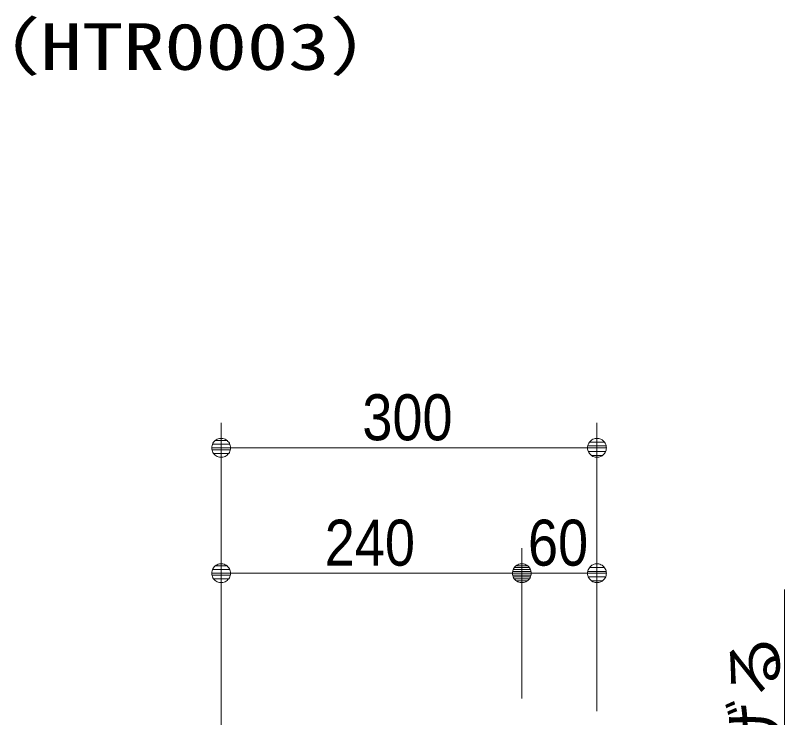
# Model space of a CAD drawing. Units: millimetres, scale not verified. Extents: x -6062 to 6062, y -3045 to 3045.
# Drawn here: x -452 to 162, y 575 to 1135 of the extents above; entities that cross this region are included whole.
import ezdxf
from ezdxf.enums import TextEntityAlignment as Align

# ---------------------------------------------------------------- set-up
doc = ezdxf.new("R2010")
doc.units = ezdxf.units.MM
doc.header["$LTSCALE"] = 20
for name, color, linetype, lineweight in [('0-0_1図面枠', 7, 'Continuous', 9), ('0-1_2寸法-1', 7, 'Continuous', 9), ('0-2_0', 7, 'Continuous', 9), ('0-5_2寸法-2', 7, 'Continuous', 9)]:
    doc.layers.add(name, color=color, linetype=linetype, lineweight=lineweight)
doc.styles.add('ＭＳ ゴシック', font='')
doc.styles.add('ＭＳ Ｐゴシック', font='')
doc.styles.get('ＭＳ ゴシック').set_extended_font_data('MS Gothic')
doc.styles.get('ＭＳ Ｐゴシック').set_extended_font_data('MS PGothic')

# ---------------------------------------------------------------- blocks, each defined once
blk = doc.blocks.new('_Dot')
at = {"layer": '0-2_0'}
for p, q in [((-10, 0), (-20, 0)), ((9.78, 2), (-9.78, 2)), ((7.99, 6), (-7.99, 6)), ((9.16, -3.98), (-9.16, -3.98)), ((6, -7.98), (-6, -7.98))]:
    blk.add_line(p, q, dxfattribs=at)
for points in [[(10, 0), (9.92, 1.25), (9.69, 2.49), (9.3, 3.68), (8.76, 4.82), (8.09, 5.88), (7.29, 6.85), (6.37, 7.71), (5.36, 8.44), (4.26, 9.05), (3.09, 9.51), (1.87, 9.82), (0.63, 9.98), (-0.63, 9.98), (-1.87, 9.82), (-3.09, 9.51), (-4.26, 9.05), (-5.36, 8.44), (-6.37, 7.71), (-7.29, 6.85), (-8.09, 5.88), (-8.76, 4.82), (-9.3, 3.68), (-9.69, 2.49), (-9.92, 1.25), (-10, 0), (0, 0)], [(-10, 0), (-9.92, -1.25), (-9.69, -2.49), (-9.3, -3.68), (-8.76, -4.82), (-8.09, -5.88), (-7.29, -6.85), (-6.37, -7.71), (-5.36, -8.44), (-4.26, -9.05), (-3.09, -9.51), (-1.87, -9.82), (-0.63, -9.98), (0.63, -9.98), (1.87, -9.82), (3.09, -9.51), (4.26, -9.05), (5.36, -8.44), (6.37, -7.71), (7.29, -6.85), (8.09, -5.88), (8.76, -4.82), (9.3, -3.68), (9.69, -2.49), (9.92, -1.25), (10, 0), (0, 0)]]:
    blk.add_lwpolyline(points, close=True, dxfattribs=at)

msp = doc.modelspace()

# ---------------------------------------------------------------- linework, layer by layer
at = {"layer": '0-1_2寸法-1'}
for p, q in [((-287.5, 710), (-287.5, 810)), ((12.5, 710), (12.5, 810)), ((-272.49, 790), (-2.51, 790)), ((-287.5, 535), (-287.5, 710)), ((-47.5, 590), (-47.5, 710)), ((-47.5, 590), (-47.5, 710)), ((12.5, 580), (12.5, 710)), ((-62.51, 690), (-272.49, 690)), ((-32.49, 690), (-2.51, 690))]:
    msp.add_line(p, q, dxfattribs=at)
at = {"layer": '0-5_2寸法-2'}
msp.add_line((162.25, -140), (162.25, 676.9), dxfattribs=at)

# ---------------------------------------------------------------- block references
at = {"layer": '0-1_2寸法-1', "xscale": 0.7503418, "yscale": 0.7503418, "rotation": 180}
for p in [(-287.5, 790), (-287.5, 690), (-47.5, 690)]:
    msp.add_blockref('_Dot', p, dxfattribs=at)
at = {"layer": '0-1_2寸法-1', "xscale": 0.7503418, "yscale": 0.7503418}
for p in [(12.5, 790), (-47.5, 690), (12.5, 690)]:
    msp.add_blockref('_Dot', p, dxfattribs=at)

# ---------------------------------------------------------------- texts
at = {"layer": '0-0_1図面枠', "style": 'ＭＳ ゴシック', "width": 1.3}
msp.add_text('（HTR0003）', height=37.24, dxfattribs=at).set_placement((-497.59, 1080.27), align=Align.BOTTOM_LEFT)
at = {"layer": '0-1_2寸法-1', "style": 'ＭＳ Ｐゴシック', "width": 0.9}
for s, p in [('300', (-174.78, 785.04)), ('240', (-204.78, 685.04)), ('60', (-42.58, 685.04))]:
    msp.add_text(s, height=36.66, dxfattribs=at).set_placement(p, align=Align.BOTTOM_LEFT)
at = {"layer": '0-5_2寸法-2', "style": 'ＭＳ ゴシック', "width": 1.05}
msp.add_text('排水管をFLより300mm立ち上げる', height=37.19, rotation=90, dxfattribs=at).set_placement((167.81, -129.43), align=Align.BOTTOM_LEFT)

doc.saveas('drawing.dxf')
